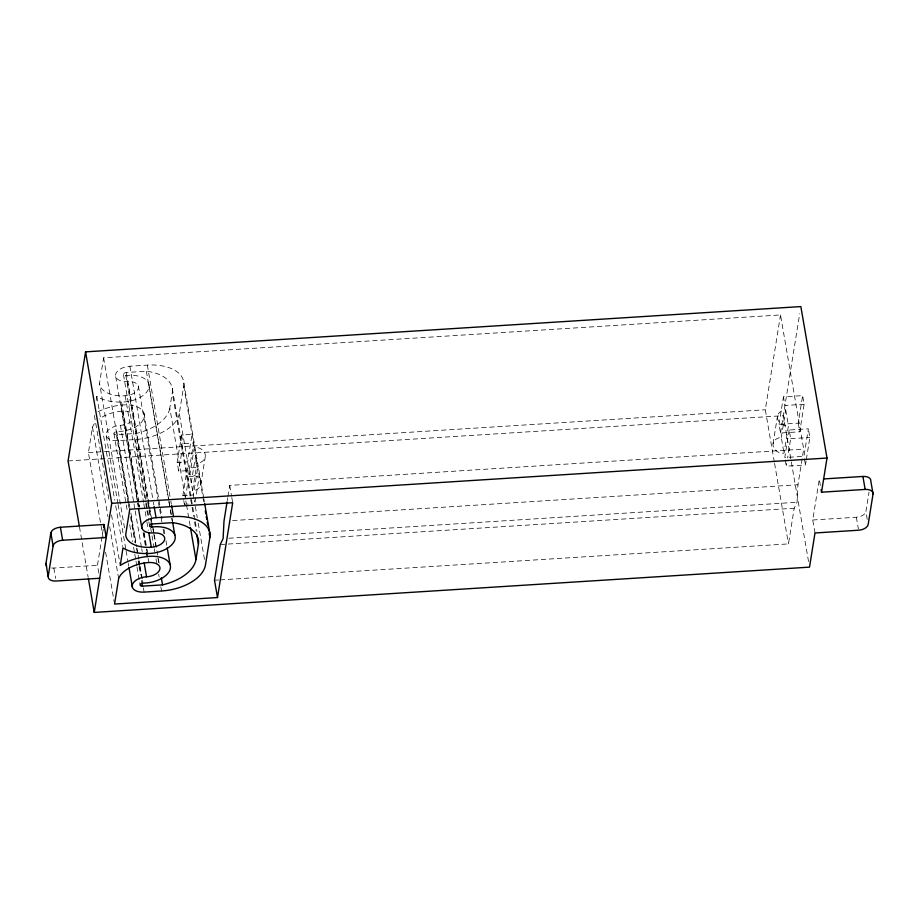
<?xml version="1.0" encoding="UTF-8"?>
<svg xmlns="http://www.w3.org/2000/svg" width="919" height="919" viewBox="0 0 919 919"><rect width="100%" height="100%" fill="white"/><g stroke="black" fill="none" stroke-linecap="round" stroke-linejoin="round"><path stroke-width="0.69" stroke-dasharray="4.59 3.45" d="M220.238 579.878L788.479 543.899L794.2 508.218L797.072 502.268L797.956 484.772L803.688 449.081L780.507 314.941L103.617 357.79L99.528 383.28L124.72 529.126M96.185 400.477L96.817 396.434A39.276 22.079 -9.8 0 0 121.549 402.062A23.147 13.015 -9.8 0 0 148.97 387.209A23.147 13.015 -9.8 0 0 125.8 375.561A2.654 1.493 -9.8 0 1 123.433 374.194A2.654 1.493 -9.8 0 1 126.294 372.494L146.362 371.23A42.584 23.928 -9.8 0 1 172.255 392.804L193.599 516.363M103.181 538.155L88.408 452.607L92.497 427.117A28.569 16.06 -9.8 0 1 94.37 423.751M98.815 573.065L97.471 565.277L103.56 527.311M185.144 496.938L169.797 408.093L172.255 392.804M193.989 498.684L179.285 413.55L183.708 386.026A40.712 22.883 -9.8 0 0 147.339 365.107L129.889 366.221A13.28 7.455 -9.8 0 0 115.587 374.688A13.28 7.455 -9.8 0 0 127.442 381.511A12.384 6.961 -9.8 0 1 138.505 387.875A12.384 6.961 -9.8 0 1 125.156 395.779A28.569 16.06 -9.8 0 1 99.528 383.28M177.172 462.533L181.583 435.009L192.048 434.342L187.637 461.866L177.172 462.533L178.665 471.194L189.13 470.528L193.541 443.004L183.076 443.659L178.665 471.194M182.881 495.64L187.304 468.116L197.769 467.449L193.358 494.985L182.881 495.64L183.524 499.35M188.303 504.049L184.386 504.301L184.972 500.625M185.362 498.178L188.797 476.766L187.304 468.116M191.244 482.785L195.667 455.261L196.034 463.21L198.607 462.981A9.73 7.903 9.1 0 0 205.109 453.997A9.73 7.903 9.1 0 0 194.288 447.323L189.877 474.859A9.73 7.903 9.1 0 1 200.698 481.522A9.73 7.903 9.1 0 1 194.196 490.505L192.611 490.654L197.022 463.119M200.779 484.727L205.201 457.191M227.292 500.522L227.74 497.776M227.958 496.398L229.716 485.416L803.688 449.081M774.326 462.004L765.309 409.759L780.507 314.941M773.028 443.854L777.451 416.318M779.036 424.36L783.447 396.836L802.643 395.618L804.136 404.28L799.725 431.804L780.53 433.021L779.036 424.36L798.22 423.154L802.643 395.618M780.53 433.021L799.714 313.666M781.288 437.41L785.711 409.885A9.695 7.869 9.1 0 0 777.474 418.398A9.695 7.869 9.1 0 0 788.433 425.681L784.022 453.216A9.695 7.869 9.1 0 1 773.063 445.922A9.695 7.869 9.1 0 1 781.288 437.41L784.022 453.216M789.18 430.012L784.769 457.536L803.953 456.329L808.375 428.794L789.18 430.012L790.673 438.662L787.583 457.938M806.112 460.856L805.446 464.98L786.262 466.197L786.698 463.44M806.331 459.477L809.869 437.455L808.375 428.794M814.992 532.974L812.752 519.993L819.288 479.213L820.414 485.703M867.249 519.373L865.905 511.584L869.029 492.124M97.954 411.781A39.276 22.079 -9.8 0 1 121.067 405.13A23.147 13.015 -9.8 0 1 144.237 416.778A23.147 13.015 -9.8 0 1 116.816 431.631A2.654 1.493 -9.8 0 0 113.945 433.331A2.654 1.493 -9.8 0 0 116.322 434.687L136.38 433.423A42.584 23.928 -9.8 0 0 169.797 408.093M179.285 413.55A40.712 22.883 -9.8 0 1 135.403 439.535L117.954 440.649A13.28 7.455 -9.8 0 1 106.099 433.825A13.28 7.455 -9.8 0 1 120.412 425.348A12.384 6.961 -9.8 0 0 133.76 417.444A12.384 6.961 -9.8 0 0 122.698 411.08A28.569 16.06 -9.8 0 0 99.172 419.041M804.136 404.28L784.941 405.486L783.447 396.836M88.408 452.607L765.309 409.759M68.075 460.959L783.356 415.675L791.098 460.557M188.797 476.766L199.262 476.111L194.851 503.635L194.208 499.925M790.673 438.662L809.869 437.455M232.576 520.556L797.956 484.772M228.831 538.235L797.072 502.268M220.238 544.553L794.2 508.218M51.625 568.011A8.845 4.974 -9.8 0 0 53.853 568.045L97.471 565.277M812.752 519.993L856.359 517.236A8.845 4.974 -9.8 0 0 865.905 511.584M214.506 580.234L218.802 579.969M856.359 517.236L858.38 528.919M798.22 423.154L799.725 431.804M804.389 458.799L805.446 464.98M785.711 409.885L788.433 425.681M791.339 461.958L808.789 562.922M785.194 460.017L786.262 466.197M774.568 463.417L788.479 543.899M229.716 485.416L231.554 496.076M231.783 497.397L232.702 502.727M183.846 382.982L203.719 497.983M203.961 499.385L204.443 502.188M183.708 386.026L202.639 495.628M202.881 497.03L203.846 502.613M195.333 506.426L197.263 517.581M198.217 523.164L204.489 559.43M181.583 435.009L183.076 443.659M172.278 388.404L195.046 520.234M195.287 521.636L196.988 531.446M194.564 521.946L196.011 530.309M185.845 500.97L186.327 503.761M186.568 505.151L190.176 526.082M183.743 500.591L184.386 504.301M147.339 365.107L170.589 499.741M170.831 501.142L171.325 503.945M148.683 383.579L168.786 499.982M169.027 501.383L170.233 508.391M170.475 509.792L171.692 516.811M171.933 518.213L172.416 521.016M146.362 371.23L168.648 500.246M168.889 501.648L170.095 508.666M170.337 510.068L171.554 517.075M171.796 518.477L172.519 522.681M143.938 413.148L162.1 518.327M164.042 529.551L164.765 533.755M165.983 540.763L166.948 546.38M138.39 386.049L158.252 501.05M158.493 502.452L159.458 508.058M159.699 509.459L161.882 522.084M163.1 529.091L164.306 536.11M129.889 366.221L153.151 500.844M153.393 502.245L153.875 505.048M126.294 372.494L152.462 523.956M153.025 527.816L153.99 533.422M154.231 534.824L158.114 557.259M158.355 558.66L159.32 564.277M127.442 381.511L148.258 502.142M148.51 503.52L149.464 509.149M149.728 510.527L151.646 521.774M152.876 528.758L153.576 532.997M153.829 534.399L156 547.012M157.942 558.235L158.665 562.439M125.8 375.561L148.821 508.781M149.062 510.183L150.992 521.406M135.403 439.535L148.729 516.673M150.659 527.885L154.059 547.529M154.3 548.93L154.783 551.733M155.989 558.741L156.965 564.346M158.654 574.168L159.136 576.971M160.836 586.793L161.56 590.997M123.445 374.527L145.489 502.142M145.73 503.555L146.695 509.16M146.937 510.562L148.637 520.372M148.878 521.785L149.602 525.99M125.156 395.779L143.559 502.36M143.801 503.761L146.707 520.591M146.948 522.003L148.407 530.412M121.549 402.062L139.722 507.242M144.076 532.492L146.741 547.919M146.983 549.321L147.718 553.525M122.698 411.08L138.447 502.233M138.689 503.635L139.171 506.438M143.778 533.089L146.925 551.32M148.131 558.327L148.855 562.531M121.067 405.13L137.781 501.889M138.022 503.29L138.505 506.093M143.111 532.744L145.765 548.172M115.714 376.641L138.241 507.058M120.412 425.348L133.737 502.486M133.979 503.888L134.944 509.494M135.185 510.895L141.48 547.356M141.721 548.758L142.215 551.561M116.816 431.631L129.165 503.152M129.407 504.554L129.889 507.357M130.866 512.974L136.678 546.633M136.92 548.034L137.884 553.64M138.126 555.042L138.849 559.246M139.102 560.647L139.826 564.863M140.067 566.265L142.25 578.89M142.491 580.291L142.973 583.094M103.617 357.79L129.774 509.241M131.038 516.375L135.644 543.014M136.609 548.632L137.816 555.639M138.792 561.245L139.516 565.461M139.757 566.862L141.698 578.074M143.387 587.896L144.122 592.1M116.322 434.687L128.189 503.405M128.43 504.807L128.913 507.621M130.613 517.431L134.978 542.681M138.126 560.912L138.849 565.116M139.091 566.518L140.55 574.926M141.515 580.544L141.997 583.347M113.956 433.665L127.523 512.193M129.705 524.818L132.612 541.647M133.577 547.253L134.553 552.87M134.794 554.272L135.759 559.878M136.001 561.279L136.736 565.484M136.977 566.897L139.883 583.714M106.225 435.778L117.85 503.095M118.091 504.497L125.846 549.367M126.087 550.768L128.028 561.991M128.269 563.393L128.752 566.196M96.817 396.434L114.737 500.212M115.702 505.818L122.732 546.483M94.347 415.377L109.12 500.912M111.544 514.939L120.021 564.025M92.497 427.117L107.994 516.869M109.694 526.69L118.654 578.579M105.605 552.181L114.324 602.657M79.459 526.874L88.178 577.362M53.853 568.045L55.645 578.43"/><path stroke-width="1.38" d="M48.19 576.477L45.95 563.496L50.855 532.905A8.845 4.974 -9.8 0 1 60.401 527.253L104.008 524.496L106.248 537.477L62.641 540.234A8.845 4.974 -9.8 0 0 53.095 545.886L48.19 576.477A8.845 4.974 -9.8 0 0 56.093 581.026L99.711 578.258M88.419 578.763L94.232 612.422L809.513 567.138L814.992 532.974L858.599 530.217A8.845 4.974 -9.8 0 0 868.145 524.565L873.05 493.985A8.845 4.974 -9.8 0 0 865.147 489.436L821.529 492.193L827.008 458.041L800.851 306.578L85.57 351.862L68.075 460.959L79.218 525.473M103.56 527.311L104.008 524.496M94.232 612.422L111.727 503.325L85.57 351.862M198.412 544.255A42.584 23.928 -9.8 0 0 172.519 522.681L152.462 523.956A2.654 1.493 -9.8 0 0 149.59 525.657A2.654 1.493 -9.8 0 0 151.968 527.012A23.147 13.015 -9.8 0 1 175.138 538.672A23.147 13.015 -9.8 0 1 147.718 553.525A39.276 22.079 -9.8 0 1 122.974 547.885L120.263 565.426A39.276 22.079 -9.8 0 1 147.224 556.581A23.147 13.015 -9.8 0 1 170.394 568.241A23.147 13.015 -9.8 0 1 142.973 583.094A2.654 1.493 -9.8 0 0 140.113 584.783A2.654 1.493 -9.8 0 0 142.479 586.15L162.548 584.875A42.584 23.928 -9.8 0 0 195.965 559.556L198.412 544.255L196.735 534.49M209.865 537.477L205.454 565.001A40.712 22.883 -9.8 0 1 161.56 590.997L144.122 592.1A13.28 7.455 -9.8 0 1 132.256 585.288A13.28 7.455 -9.8 0 1 146.569 576.81A12.384 6.961 -9.8 0 0 159.929 568.895A12.384 6.961 -9.8 0 0 148.855 562.531A28.569 16.06 -9.8 0 0 118.654 578.579L114.565 604.059L217.504 597.545L232.702 502.727L129.774 509.241L125.685 534.732A28.569 16.06 -9.8 0 0 151.313 547.242A12.384 6.961 -9.8 0 0 164.673 539.327A12.384 6.961 -9.8 0 0 153.599 532.963A13.28 7.455 -9.8 0 1 141.744 526.15A13.28 7.455 -9.8 0 1 156.058 517.673L173.496 516.57A40.712 22.883 -9.8 0 1 209.865 537.477L209.141 533.296M227.073 501.889L223.995 521.107L223.11 538.603L220.238 544.553L214.506 580.234L217.504 597.545M111.727 503.325L827.008 458.041M823.504 478.948L862.907 476.456A8.845 4.974 -9.8 0 1 870.81 481.005L873.05 493.985M862.907 476.456L865.147 489.436M821.081 489.597L821.529 492.193M204.684 503.589L210.014 534.444M205.282 510.975L205.764 513.767M206.247 516.558L206.729 519.35M207.212 522.13L207.694 524.921M190.417 527.472L195.965 559.556M171.566 505.347L173.496 516.57M172.657 522.417L174.84 535.042M167.189 547.781L170.095 564.611M154.116 506.449L156.058 517.673M161.33 577.867L162.548 584.875M151.244 522.808L151.968 527.012M148.889 533.215L151.313 547.242M146.5 552.376L147.224 556.581M138.482 508.471L141.871 528.103M144.145 562.784L146.569 576.81M141.997 583.347L142.479 586.15M128.993 567.597L132.393 587.23M60.401 527.253L62.641 540.234M50.855 532.905L53.095 545.886M46.708 565.966A8.845 4.974 -9.8 0 1 45.95 563.496"/></g></svg>
